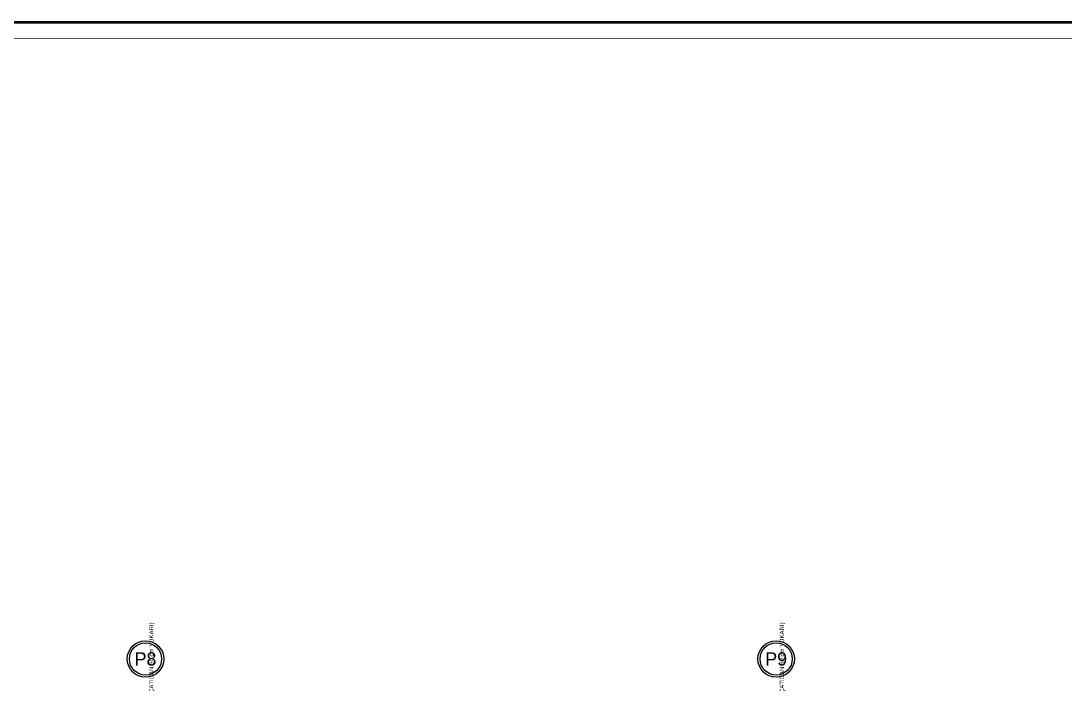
# Model space of a CAD drawing. Header units: centimetres. Extents: x -3962 to 31822, y -2 to 2802.
# Drawn here: x 21862 to 23435, y 1802 to 2802 of the extents above; entities that cross this region are included whole.
import ezdxf
from ezdxf.enums import TextEntityAlignment as Align

# ---------------------------------------------------------------- set-up
doc = ezdxf.new("R2010")
doc.units = ezdxf.units.CM
for name, color, linetype in [('ROTAS-PAFTA', 7, 'CONTINUOUS'), ('ROTAS-PISSU-CAP', 211, 'CONTINUOUS'), ('ROTAS-TEFRIS', 15, 'CONTINUOUS')]:
    doc.layers.add(name, color=color, linetype=linetype)
doc.styles.add('ROTAS', font='arial.ttf')

# ---------------------------------------------------------------- blocks, each defined once
blk = doc.blocks.new('ROTAS-PIS-SU-KOLON-NO')
for radius in [27.5, 24.3]:
    blk.add_circle((0, 0), radius)
blk.add_attdef('K', text='', height=20).set_placement((0, 0), align=Align.MIDDLE_CENTER)

msp = doc.modelspace()

# ---------------------------------------------------------------- linework, layer by layer
at = {"layer": 'ROTAS-PAFTA'}
for points, const_width in [([(15040, 0), (26330, 0), (26330, 2800), (15040, 2800)], 4), ([(15065, 25), (26305, 25), (26305, 2775), (15065, 2775)], 1)]:
    msp.add_lwpolyline(points, close=True, dxfattribs=dict(at, const_width=const_width))

# ---------------------------------------------------------------- block references
at = {"layer": 'ROTAS-TEFRIS'}
ref = msp.add_blockref('ROTAS-PIS-SU-KOLON-NO', (22050, 1840), dxfattribs=at)
ref.add_attrib('K', 'P8', dxfattribs={"height": 20}).set_placement((22050, 1840), align=Align.MIDDLE_CENTER)
ref = msp.add_blockref('ROTAS-PIS-SU-KOLON-NO', (23000, 1840), dxfattribs=at)
ref.add_attrib('K', 'P9', dxfattribs={"height": 20}).set_placement((23000, 1840), align=Align.MIDDLE_CENTER)

# ---------------------------------------------------------------- texts
at = {"layer": 'ROTAS-PISSU-CAP', "style": 'ROTAS'}
for p in [(22062, 1720), (23012, 1720)]:
    msp.add_text('HAVALIK Ø100 (ÇATIDAN 50 cm YUKARI)', height=6.5, rotation=90, dxfattribs=at).set_placement(p)

doc.saveas('drawing.dxf')
